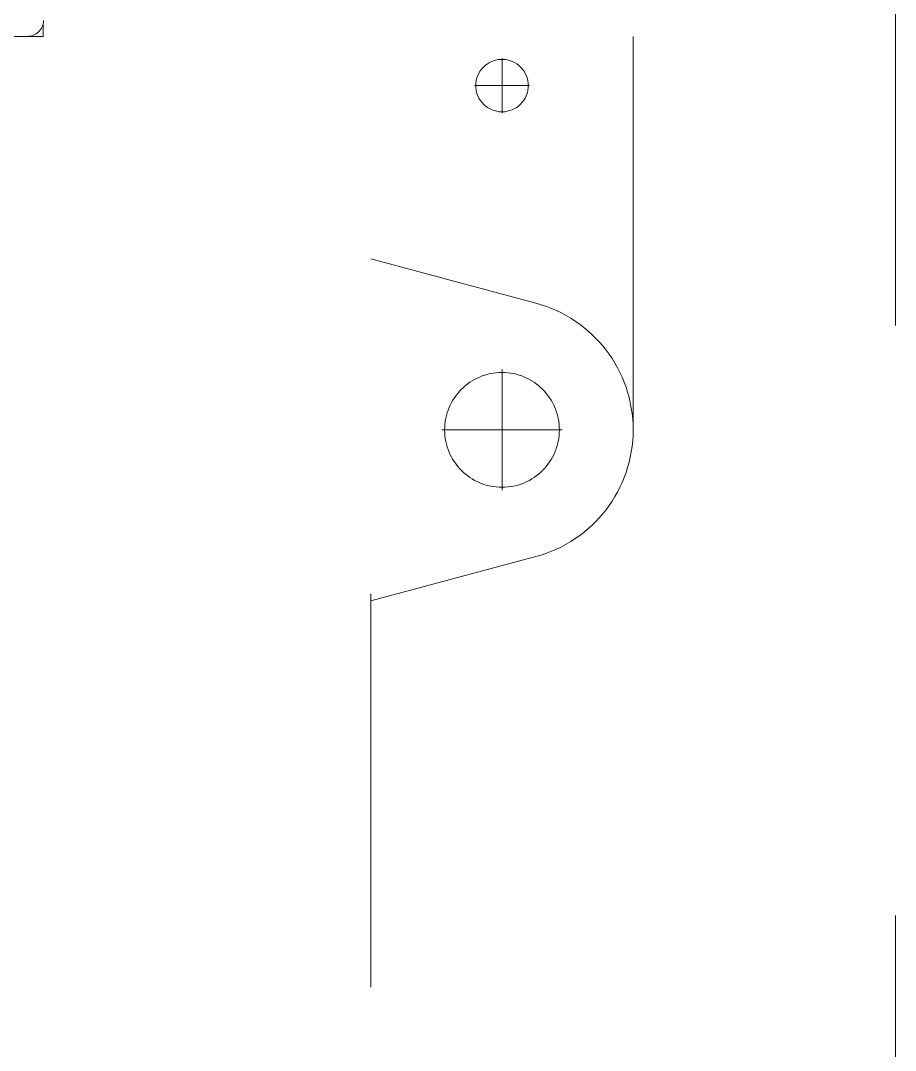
# Model space of a CAD drawing. Extents: x -181672 to 290600, y -29000 to 395522.
# Drawn here: x 3525.7 to 3792.6, y 41702.1 to 42016.1 of the extents above; entities that cross this region are included whole.
import ezdxf

# ---------------------------------------------------------------- set-up
doc = ezdxf.new("R2010")
doc.units = 0
doc.header["$LTSCALE"] = 10
doc.linetypes.add('XFM7Q20PCW-200K$0$ACAD_ISO03W100', pattern=[30, 12, -18])
doc.layers.add('XFM7Q20PCW-200K$0$PCW EQ (FUTURE)', color=252, linetype='XFM7Q20PCW-200K$0$ACAD_ISO03W100', lineweight=9)

# ---------------------------------------------------------------- blocks, each defined once
blk = doc.blocks.new('XFM7Q20PCW-200K$0$PCW-防震基座-更新後 - PCW-防震基座-更新後-V1242-CUB_L40')
at = {"extrusion": (0, 0, -1)}
blk.add_line((-939.47, -397.39), (68.31, -397.39), dxfattribs=at)
blk = doc.blocks.new('XFM7Q20PCW-200K$0$A$C561449da')
for p, q in [((830, 269.35), (830, 2269.35)), ((910, 1939.35), (910, 2149.35)), ((730, 2063.05), (730, 2059.35)), ((702.44, 2059.35), (725.17, 2059.35)), ((730, 2059.35), (725.17, 2059.35)), ((870, 2052.75), (870, 2035.95)), ((861.6, 2044.35), (878.4, 2044.35)), ((880.35, 1977.99), (830, 1991.48)), ((870, 1957.72), (870, 1920.97)), ((851.62, 1939.35), (888.38, 1939.35)), ((830, 1887.22), (880.35, 1900.71))]:
    blk.add_line(p, q)
for centre, radius in [((870, 2044.35), 8), ((870, 1939.35), 17.5)]:
    blk.add_circle(centre, radius)
for centre, radius, start, end in [((725.17, 2064.35), 5, 270, 358), ((870, 1939.35), 40, 285, 75)]:
    blk.add_arc(centre, radius, start, end)
blk.add_point((730, 2059.35))
blk = doc.blocks.new('XFM7Q20PCW-200K')
at = {"layer": 'XFM7Q20PCW-200K$0$PCW EQ (FUTURE)', "rotation": 90}
blk.add_blockref('XFM7Q20PCW-200K$0$PCW-防震基座-更新後 - PCW-防震基座-更新後-V1242-CUB_L40', (3395.18, 42262.64), dxfattribs=at)
at = {"layer": 'XFM7Q20PCW-200K$0$PCW EQ (FUTURE)'}
blk.add_blockref('XFM7Q20PCW-200K$0$A$C561449da', (2802.57, 39951.95), dxfattribs=at)

msp = doc.modelspace()

# ---------------------------------------------------------------- block references
msp.add_blockref('XFM7Q20PCW-200K', (0, 0))

doc.saveas('drawing.dxf')
